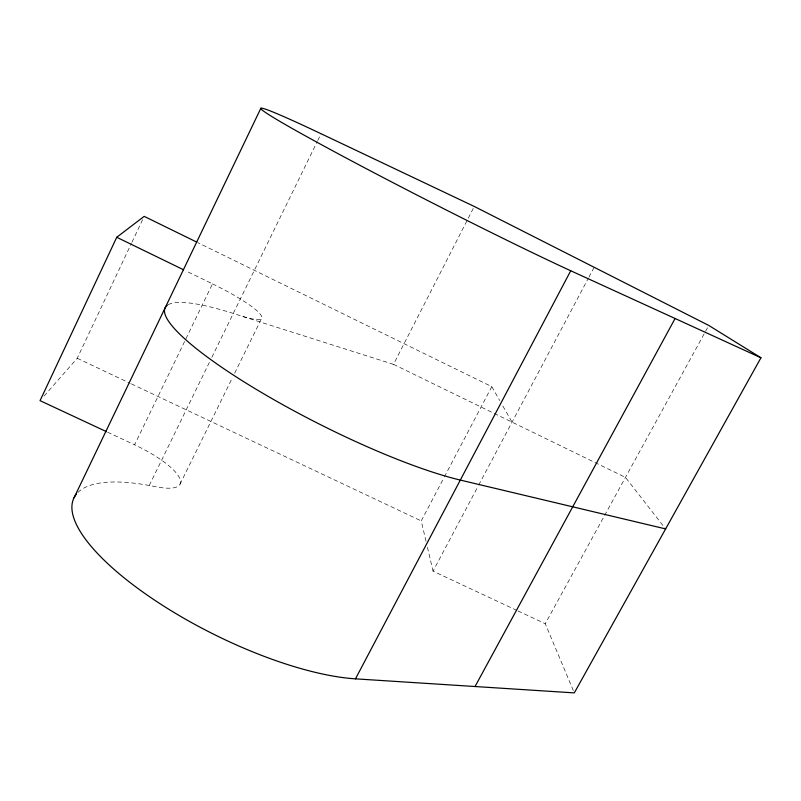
<?xml version="1.0" encoding="UTF-8"?>
<svg xmlns="http://www.w3.org/2000/svg" width="801" height="801" viewBox="0 0 801 801"><rect width="100%" height="100%" fill="white"/><g stroke="black" fill="none" stroke-linecap="round" stroke-linejoin="round"><path stroke-width="0.6" stroke-dasharray="4 3" d="M44.095 396.044L77.236 358.277L131.424 243.394M131.955 242.262L143.639 217.482M77.927 492.435A185.371 59.745 26.5 0 1 149.266 485.486L157.517 487.018A58.693 16.501 24.8 0 0 179.144 477.126A58.693 16.501 24.8 0 0 134.598 444.805L212.505 283.854L185.782 270.858M149.266 485.486L209.812 361.501M211.864 357.306L317.216 141.597M317.767 140.465L321.051 133.727M180.005 484.235L232.44 377.712M234.643 373.226L261.687 318.277M168.19 304.72A189.827 34.333 26.8 0 1 233.281 313.451L393.501 364.355L474.272 206.458M426.022 541.256L421.246 520.92L443.794 477.997M444.365 476.895L491.774 386.643L197.997 242.723M516.915 610.432L433.051 571.163L478.117 486.157M478.698 485.046L588.335 278.267M588.915 277.166L594.152 267.284M573.326 690.582L545.251 623.699L708.174 326.528M107.584 432.19L134.598 444.805M518.047 610.963L545.251 623.699M77.236 358.277L130.253 383.339M131.374 383.869L421.246 520.92M393.501 364.355L625.471 477.386L665.631 528.92M491.774 386.643L499.764 400.62M502.838 405.997L512.059 422.127M427.424 547.233L433.051 571.163M212.505 283.854A59.925 9.432 25.8 0 1 259.644 313.421A59.925 9.432 25.8 0 1 241.241 315.974"/><path stroke-width="1.2" d="M196.876 242.172L144.17 216.36L116.746 237.276L40.05 400.65L106.463 431.659M74.052 497.771L260.856 108.265M355.474 678.847L570.733 270.758L760.95 357.777L574.297 692.895L355.474 678.847A185.371 59.745 26.5 0 1 156.075 601.11A185.371 59.745 26.5 0 1 76.496 494.007M475.043 686.517L675.093 318.498M665.631 528.92L460.315 480.079A189.827 34.333 26.8 0 1 258.873 390.928A189.827 34.333 26.8 0 1 167.339 305.271M116.746 237.276L183.559 269.777M760.95 357.777L708.775 325.436L474.272 206.458L321.051 133.727A194.513 6.308 27 0 0 314.573 140.926A194.513 6.308 27 0 0 570.733 270.758"/></g></svg>
